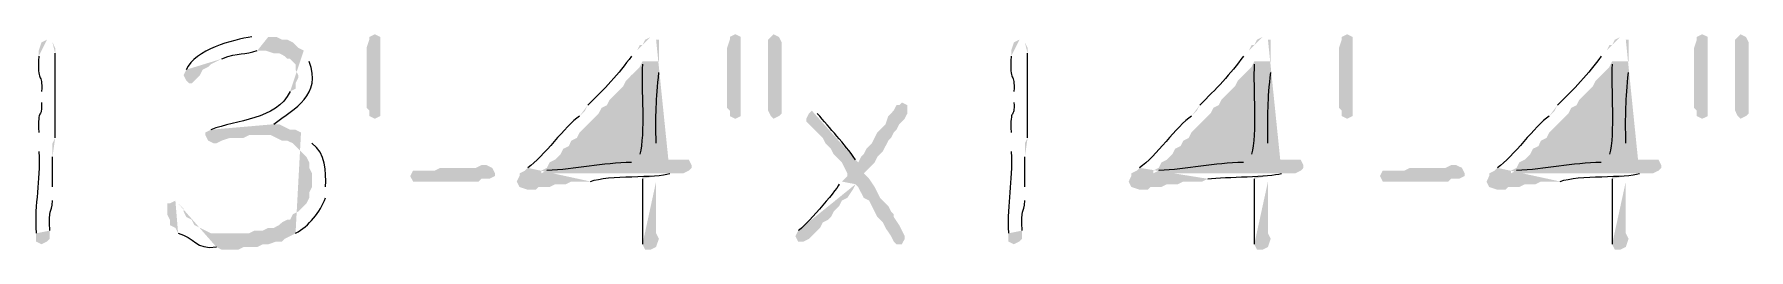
# Model space of a CAD drawing. Header units: inches. Extents: x -167 to 6071, y -6287 to -2731.
# Drawn here: x 1242.8 to 1276.28, y -5986.82 to -5982.6 of the extents above; entities that cross this region are included whole.
import ezdxf

# ---------------------------------------------------------------- set-up
doc = ezdxf.new("R2010")
doc.units = ezdxf.units.IN
doc.header["$LTSCALE"] = 96
doc.header["$MEASUREMENT"] = 0
doc.layers.add('PDF_Geometry', color=7, linetype='Continuous', true_color=0x4a4a4a)
doc.layers.add('PDF_Solid Fills', color=7, linetype='Continuous')

msp = doc.modelspace()

# ---------------------------------------------------------------- hatches: boundary and pattern name
at = {"layer": 'PDF_Solid Fills', "transparency": 33554559}
h = msp.add_hatch(color=256, dxfattribs=at)
h.paths.add_polyline_path([(1243.05, -5982.709), (1242.943, -5982.762), (1242.89, -5982.922), (1242.89, -5983.029)], flags=0)
h.paths.add_polyline_path([(1242.943, -5983.722), (1242.943, -5983.935)], flags=0)
h.paths.add_polyline_path([(1242.89, -5984.522), (1242.89, -5984.895)], flags=0)
h.paths.add_polyline_path([(1242.837, -5986.495), (1242.837, -5986.655), (1242.943, -5986.709), (1243.05, -5986.655), (1243.103, -5986.602), (1243.103, -5986.442)], flags=0)
h.paths.add_polyline_path([(1243.157, -5985.855), (1243.157, -5985.589)], flags=0)
h.paths.add_polyline_path([(1243.157, -5985.002), (1243.157, -5984.735), (1243.21, -5984.629)], flags=0)
h.paths.add_polyline_path([(1243.21, -5982.975), (1243.21, -5982.869), (1243.157, -5982.762)], flags=0)
h = msp.add_hatch(color=256, dxfattribs=at)
h.paths.add_polyline_path([(1247.21, -5982.655), (1247.05, -5982.655)], flags=0)
h.paths.add_polyline_path([(1245.77, -5983.295), (1245.717, -5983.402), (1245.77, -5983.509), (1245.823, -5983.562), (1245.877, -5983.562), (1245.983, -5983.455), (1246.037, -5983.402), (1246.09, -5983.295), (1246.197, -5983.242), (1246.25, -5983.189), (1246.357, -5983.135), (1246.463, -5983.082)], flags=0)
h.paths.add_polyline_path([(1247.157, -5982.922), (1248.063, -5982.922), (1247.957, -5982.869), (1247.85, -5982.762), (1247.743, -5982.709), (1247.637, -5982.709), (1247.53, -5982.655), (1247.37, -5982.655)], flags=0)
h = msp.add_hatch(color=256, dxfattribs=at)
h.paths.add_polyline_path([(1248.063, -5982.922), (1247.263, -5982.922), (1247.317, -5982.922), (1247.477, -5982.975), (1247.583, -5982.975), (1247.69, -5983.029), (1247.743, -5983.082), (1247.797, -5983.082), (1247.903, -5983.189), (1247.903, -5983.295), (1247.957, -5983.402), (1247.957, -5983.455), (1247.903, -5983.562), (1247.903, -5983.669), (1247.797, -5983.722)], flags=0)
h.paths.add_polyline_path([(1246.25, -5984.469), (1246.143, -5984.522), (1246.143, -5984.575), (1246.197, -5984.682), (1246.303, -5984.735), (1246.357, -5984.735), (1246.463, -5984.682), (1246.623, -5984.629), (1246.89, -5984.629), (1246.997, -5984.575), (1247.21, -5984.575), (1248.01, -5984.522), (1247.903, -5984.469), (1247.797, -5984.469), (1247.69, -5984.415), (1247.583, -5984.362), (1247.423, -5984.362), (1247.477, -5984.362)], flags=0)
h.paths.add_polyline_path([(1248.17, -5983.135), (1248.117, -5983.029)], flags=0)
for points in [[(1249.557, -5982.869), (1249.557, -5984.202), (1249.45, -5984.255), (1249.343, -5984.202), (1249.343, -5984.095), (1249.29, -5984.042), (1249.29, -5982.869), (1249.343, -5982.709), (1249.343, -5982.655), (1249.45, -5982.602), (1249.557, -5982.655)], [(1256.49, -5982.602), (1256.383, -5982.655), (1256.383, -5982.709), (1256.33, -5982.869), (1256.33, -5984.042), (1256.383, -5984.095), (1256.383, -5984.202), (1256.49, -5984.255), (1256.597, -5984.202), (1256.597, -5982.655)], [(1257.237, -5982.602), (1257.183, -5982.655), (1257.13, -5982.709), (1257.13, -5984.095), (1257.183, -5984.202), (1257.237, -5984.255), (1257.343, -5984.202), (1257.397, -5984.149), (1257.397, -5982.762), (1257.343, -5982.655)], [(1268.543, -5982.869), (1268.543, -5984.202), (1268.437, -5984.255), (1268.33, -5984.202), (1268.33, -5984.095), (1268.277, -5984.042), (1268.277, -5982.869), (1268.33, -5982.709), (1268.33, -5982.655), (1268.437, -5982.602), (1268.543, -5982.655)], [(1275.37, -5982.602), (1275.263, -5982.655), (1275.263, -5982.709), (1275.21, -5982.869), (1275.21, -5984.042), (1275.263, -5984.095), (1275.263, -5984.202), (1275.37, -5984.255), (1275.477, -5984.202), (1275.477, -5982.655)], [(1276.117, -5982.602), (1276.063, -5982.655), (1276.01, -5982.709), (1276.01, -5984.095), (1276.063, -5984.202), (1276.117, -5984.255), (1276.223, -5984.202), (1276.277, -5984.149), (1276.277, -5982.762), (1276.223, -5982.655)], [(1259.743, -5983.935), (1259.69, -5983.989), (1259.637, -5983.989), (1259.583, -5984.095), (1259.477, -5984.202), (1259.423, -5984.362), (1259.37, -5984.415), (1259.263, -5984.522), (1259.21, -5984.629), (1259.157, -5984.735), (1259.05, -5984.842), (1258.997, -5984.949), (1258.943, -5985.002), (1258.89, -5985.109), (1258.57, -5985.109), (1258.623, -5985.215), (1258.677, -5985.322), (1258.677, -5985.375), (1258.57, -5985.482), (1258.837, -5985.535), (1258.89, -5985.589), (1258.943, -5985.695), (1258.997, -5985.802), (1259.103, -5985.855), (1259.21, -5986.069), (1259.263, -5986.175), (1259.37, -5986.282), (1259.423, -5986.389), (1259.53, -5986.549), (1259.583, -5986.655), (1259.637, -5986.709), (1259.743, -5986.709), (1259.797, -5986.602), (1259.797, -5986.549), (1259.743, -5986.442), (1259.69, -5986.335), (1259.583, -5986.175), (1259.583, -5986.122), (1259.53, -5986.069), (1259.477, -5985.962), (1259.423, -5985.909), (1259.317, -5985.802), (1259.263, -5985.695), (1259.21, -5985.589), (1259.103, -5985.429), (1258.997, -5985.322), (1259.103, -5985.215), (1259.21, -5985.109), (1259.263, -5985.002), (1259.37, -5984.895), (1259.423, -5984.789), (1259.477, -5984.682), (1259.53, -5984.629), (1259.583, -5984.522), (1259.637, -5984.469), (1259.69, -5984.362), (1259.797, -5984.255), (1259.85, -5984.149), (1259.85, -5983.989)], [(1251.637, -5985.162), (1251.53, -5985.162), (1251.423, -5985.215), (1250.73, -5985.215), (1250.623, -5985.269), (1250.197, -5985.269), (1250.143, -5985.375), (1250.197, -5985.482), (1251.477, -5985.482), (1251.53, -5985.429), (1251.69, -5985.429), (1251.797, -5985.375), (1251.797, -5985.322), (1251.743, -5985.215)], [(1270.57, -5985.162), (1270.463, -5985.162), (1270.357, -5985.215), (1269.663, -5985.215), (1269.557, -5985.269), (1269.13, -5985.269), (1269.077, -5985.375), (1269.13, -5985.482), (1270.41, -5985.482), (1270.463, -5985.429), (1270.623, -5985.429), (1270.73, -5985.375), (1270.73, -5985.322), (1270.677, -5985.215)]]:
    msp.add_hatch(color=256, dxfattribs=at).paths.add_polyline_path(points)
h = msp.add_hatch(color=256, dxfattribs=at)
h.paths.add_polyline_path([(1254.837, -5982.655), (1254.73, -5982.709), (1254.677, -5982.815), (1254.623, -5982.815), (1254.57, -5982.922), (1254.463, -5983.029)], flags=0)
h.paths.add_polyline_path([(1253.61, -5983.989), (1253.557, -5984.095), (1253.45, -5984.202)], flags=0)
h.paths.add_polyline_path([(1252.437, -5985.215), (1252.383, -5985.269), (1252.277, -5985.322), (1252.277, -5985.375), (1252.223, -5985.482), (1252.277, -5985.589), (1252.437, -5985.642), (1252.597, -5985.642), (1252.65, -5985.589), (1252.863, -5985.589), (1252.97, -5985.535), (1253.183, -5985.535), (1253.29, -5985.482), (1253.663, -5985.482)], flags=0)
h.paths.add_polyline_path([(1255.21, -5985.322), (1255.477, -5985.322), (1252.703, -5985.322), (1252.703, -5985.269), (1252.81, -5985.215), (1252.863, -5985.109), (1252.97, -5985.055), (1253.077, -5984.949), (1253.13, -5984.842), (1253.237, -5984.789), (1253.29, -5984.682), (1253.397, -5984.629), (1253.45, -5984.522), (1253.557, -5984.415), (1253.61, -5984.362), (1253.717, -5984.255), (1253.823, -5984.149), (1253.877, -5984.042), (1253.983, -5983.989), (1254.037, -5983.882), (1254.143, -5983.775), (1254.197, -5983.722), (1254.303, -5983.615), (1254.357, -5983.509), (1254.463, -5983.402), (1254.517, -5983.349), (1254.623, -5983.242), (1254.677, -5983.135), (1254.997, -5983.135), (1254.997, -5982.709), (1254.943, -5982.709)], flags=0)
h = msp.add_hatch(color=256, dxfattribs=at)
h.paths.add_polyline_path([(1262.037, -5982.709), (1261.93, -5982.762), (1261.877, -5982.922), (1261.877, -5983.029)], flags=0)
h.paths.add_polyline_path([(1261.93, -5983.722), (1261.93, -5983.935)], flags=0)
h.paths.add_polyline_path([(1261.877, -5984.522), (1261.877, -5984.895)], flags=0)
h.paths.add_polyline_path([(1261.823, -5986.495), (1261.823, -5986.655), (1261.93, -5986.709), (1262.037, -5986.655), (1262.09, -5986.602), (1262.09, -5986.442)], flags=0)
h.paths.add_polyline_path([(1262.143, -5985.855), (1262.143, -5985.589)], flags=0)
h.paths.add_polyline_path([(1262.143, -5985.002), (1262.143, -5984.735), (1262.197, -5984.629)], flags=0)
h.paths.add_polyline_path([(1262.197, -5982.975), (1262.197, -5982.869), (1262.143, -5982.762)], flags=0)
h = msp.add_hatch(color=256, dxfattribs=at)
h.paths.add_polyline_path([(1266.783, -5982.655), (1266.677, -5982.709), (1266.623, -5982.815), (1266.57, -5982.815), (1266.517, -5982.922), (1266.41, -5983.029)], flags=0)
h.paths.add_polyline_path([(1265.557, -5983.989), (1265.503, -5984.095), (1265.397, -5984.202)], flags=0)
h.paths.add_polyline_path([(1264.383, -5985.215), (1264.33, -5985.269), (1264.223, -5985.322), (1264.223, -5985.375), (1264.17, -5985.482), (1264.223, -5985.589), (1264.383, -5985.642), (1264.543, -5985.642), (1264.597, -5985.589), (1264.81, -5985.589), (1264.917, -5985.535), (1265.13, -5985.535), (1265.237, -5985.482), (1265.61, -5985.482), (1265.717, -5985.429)], flags=0)
h.paths.add_polyline_path([(1267.157, -5985.322), (1267.423, -5985.322), (1264.65, -5985.322), (1264.65, -5985.269), (1264.757, -5985.215), (1264.81, -5985.109), (1264.917, -5985.055), (1265.023, -5984.949), (1265.077, -5984.842), (1265.183, -5984.789), (1265.237, -5984.682), (1265.343, -5984.629), (1265.397, -5984.522), (1265.503, -5984.415), (1265.557, -5984.362), (1265.663, -5984.255), (1265.77, -5984.149), (1265.823, -5984.042), (1265.93, -5983.989), (1265.983, -5983.882), (1266.09, -5983.775), (1266.143, -5983.722), (1266.25, -5983.615), (1266.303, -5983.509), (1266.41, -5983.402), (1266.463, -5983.349), (1266.57, -5983.242), (1266.623, -5983.135), (1266.943, -5983.135), (1266.943, -5982.709), (1266.89, -5982.709)], flags=0)
h = msp.add_hatch(color=256, dxfattribs=at)
h.paths.add_polyline_path([(1273.77, -5982.655), (1273.663, -5982.709), (1273.61, -5982.815), (1273.557, -5982.815), (1273.503, -5982.922), (1273.397, -5983.029)], flags=0)
h.paths.add_polyline_path([(1272.543, -5983.989), (1272.49, -5984.095), (1272.383, -5984.202)], flags=0)
h.paths.add_polyline_path([(1271.37, -5985.215), (1271.317, -5985.269), (1271.21, -5985.322), (1271.21, -5985.375), (1271.157, -5985.482), (1271.21, -5985.589), (1271.37, -5985.642), (1271.53, -5985.642), (1271.583, -5985.589), (1271.797, -5985.589), (1271.903, -5985.535), (1272.117, -5985.535), (1272.223, -5985.482), (1272.597, -5985.482)], flags=0)
h.paths.add_polyline_path([(1274.143, -5985.322), (1274.41, -5985.322), (1271.637, -5985.322), (1271.637, -5985.269), (1271.743, -5985.215), (1271.797, -5985.109), (1271.903, -5985.055), (1272.01, -5984.949), (1272.063, -5984.842), (1272.17, -5984.789), (1272.223, -5984.682), (1272.33, -5984.629), (1272.383, -5984.522), (1272.49, -5984.415), (1272.543, -5984.362), (1272.65, -5984.255), (1272.757, -5984.149), (1272.81, -5984.042), (1272.917, -5983.989), (1272.97, -5983.882), (1273.077, -5983.775), (1273.13, -5983.722), (1273.237, -5983.615), (1273.29, -5983.509), (1273.397, -5983.402), (1273.557, -5983.242), (1273.61, -5983.135), (1273.93, -5983.135), (1273.93, -5982.709), (1273.877, -5982.709)], flags=0)
h = msp.add_hatch(color=256, dxfattribs=at)
h.paths.add_polyline_path([(1254.997, -5983.135), (1254.677, -5983.135), (1254.677, -5983.189)], flags=0)
h.paths.add_polyline_path([(1254.623, -5984.949), (1254.623, -5985.109), (1254.463, -5985.109)], flags=0)
h.paths.add_polyline_path([(1252.81, -5985.269), (1252.703, -5985.322), (1255.477, -5985.322), (1255.583, -5985.269), (1255.637, -5985.215), (1255.637, -5985.162), (1255.583, -5985.055), (1254.943, -5985.055), (1254.943, -5984.735)], flags=0)
h.paths.add_polyline_path([(1254.997, -5983.349), (1254.997, -5983.242)], flags=0)
h = msp.add_hatch(color=256, dxfattribs=at)
h.paths.add_polyline_path([(1266.943, -5983.135), (1266.623, -5983.135), (1266.623, -5983.189)], flags=0)
h.paths.add_polyline_path([(1266.57, -5984.949), (1266.57, -5985.109), (1266.41, -5985.109)], flags=0)
h.paths.add_polyline_path([(1264.757, -5985.269), (1264.65, -5985.322), (1267.423, -5985.322), (1267.53, -5985.269), (1267.583, -5985.215), (1267.583, -5985.162), (1267.53, -5985.055), (1266.89, -5985.055), (1266.89, -5984.735)], flags=0)
h.paths.add_polyline_path([(1266.943, -5983.349), (1266.943, -5983.242)], flags=0)
h = msp.add_hatch(color=256, dxfattribs=at)
h.paths.add_polyline_path([(1273.93, -5983.135), (1273.61, -5983.135), (1273.61, -5983.189)], flags=0)
h.paths.add_polyline_path([(1273.557, -5984.949), (1273.557, -5985.109), (1273.397, -5985.109)], flags=0)
h.paths.add_polyline_path([(1271.743, -5985.269), (1271.637, -5985.322), (1274.41, -5985.322), (1274.517, -5985.269), (1274.57, -5985.215), (1274.57, -5985.162), (1274.517, -5985.055), (1273.877, -5985.055), (1273.877, -5984.735)], flags=0)
h.paths.add_polyline_path([(1273.93, -5983.349), (1273.93, -5983.242)], flags=0)
h = msp.add_hatch(color=256, dxfattribs=at)
h.paths.add_polyline_path([(1257.983, -5984.095), (1257.93, -5984.149), (1257.877, -5984.255), (1257.877, -5984.309), (1258.197, -5984.629), (1258.25, -5984.735), (1258.357, -5984.842), (1258.41, -5984.949), (1258.517, -5985.055), (1258.57, -5985.109), (1258.89, -5985.109), (1258.837, -5985.055)], flags=0)
h.paths.add_polyline_path([(1258.09, -5984.149), (1258.037, -5984.149)], flags=0)
h = msp.add_hatch(color=256, dxfattribs=at)
h.paths.add_polyline_path([(1248.01, -5984.522), (1247.21, -5984.575), (1247.423, -5984.575), (1247.53, -5984.629), (1247.637, -5984.682), (1247.743, -5984.682), (1247.85, -5984.735), (1247.957, -5984.842), (1248.01, -5984.895), (1248.117, -5985.002), (1248.17, -5985.109), (1248.17, -5985.215), (1248.223, -5985.322), (1248.223, -5985.589), (1248.17, -5985.695), (1248.17, -5985.802), (1248.117, -5985.909), (1248.063, -5985.962), (1247.957, -5986.069), (1247.85, -5986.122), (1247.797, -5986.229), (1247.743, -5986.229), (1247.637, -5986.282), (1247.583, -5986.335), (1247.477, -5986.389), (1247.37, -5986.389), (1247.263, -5986.442), (1247.103, -5986.442), (1246.997, -5986.495), (1246.623, -5986.495), (1247.797, -5986.549), (1247.903, -5986.495)], flags=0)
h.paths.add_polyline_path([(1248.49, -5985.802), (1248.49, -5985.589)], flags=0)
h.paths.add_polyline_path([(1248.223, -5984.735), (1248.117, -5984.629)], flags=0)
h = msp.add_hatch(color=256, dxfattribs=at)
h.paths.add_polyline_path([(1254.943, -5985.375), (1254.677, -5985.375), (1254.677, -5985.429)], flags=0)
h.paths.add_polyline_path([(1254.677, -5986.709), (1254.73, -5986.815), (1254.837, -5986.815), (1254.943, -5986.762), (1254.997, -5986.602), (1254.943, -5986.495), (1254.943, -5985.482)], flags=0)
h = msp.add_hatch(color=256, dxfattribs=at)
h.paths.add_polyline_path([(1258.57, -5985.482), (1258.517, -5985.535)], flags=0)
h.paths.add_polyline_path([(1257.717, -5986.442), (1257.663, -5986.549), (1257.717, -5986.655), (1257.823, -5986.655), (1257.93, -5986.602), (1258.143, -5986.389), (1258.197, -5986.282), (1258.303, -5986.229), (1258.357, -5986.175), (1258.41, -5986.069), (1258.517, -5985.962), (1258.57, -5985.855), (1258.677, -5985.802), (1258.783, -5985.642), (1258.837, -5985.535)], flags=0)
h = msp.add_hatch(color=256, dxfattribs=at)
h.paths.add_polyline_path([(1266.89, -5985.375), (1266.623, -5985.375), (1266.623, -5985.429)], flags=0)
h.paths.add_polyline_path([(1266.623, -5986.709), (1266.677, -5986.815), (1266.783, -5986.815), (1266.89, -5986.762), (1266.943, -5986.602), (1266.89, -5986.495), (1266.89, -5985.482)], flags=0)
h = msp.add_hatch(color=256, dxfattribs=at)
h.paths.add_polyline_path([(1273.877, -5985.375), (1273.61, -5985.375), (1273.61, -5985.429)], flags=0)
h.paths.add_polyline_path([(1273.61, -5986.709), (1273.663, -5986.815), (1273.77, -5986.815), (1273.877, -5986.762), (1273.93, -5986.602), (1273.877, -5986.495), (1273.877, -5985.482)], flags=0)
h = msp.add_hatch(color=256, dxfattribs=at)
h.paths.add_polyline_path([(1245.557, -5985.855), (1245.45, -5985.909), (1245.397, -5985.909), (1245.397, -5986.122), (1245.45, -5986.229), (1245.45, -5986.335), (1245.557, -5986.389), (1245.61, -5986.495)], flags=0)
h.paths.add_polyline_path([(1246.357, -5986.762), (1246.463, -5986.815), (1246.783, -5986.815), (1246.89, -5986.762), (1247.157, -5986.762), (1247.263, -5986.709), (1247.37, -5986.709), (1247.53, -5986.655), (1247.637, -5986.655), (1247.69, -5986.602), (1247.797, -5986.549), (1246.623, -5986.495), (1246.25, -5986.495), (1245.93, -5986.335), (1245.877, -5986.229), (1245.77, -5986.175), (1245.717, -5986.069), (1245.717, -5986.015), (1245.61, -5985.909)], flags=0)

# ---------------------------------------------------------------- linework, layer by layer
at = {"layer": 'PDF_Geometry', "color": 7}
for points in [[(1247.05, -5982.655), (1246.675, -5982.709), (1245.942, -5982.901), (1245.77, -5983.295)], [(1246.463, -5983.082), (1246.796, -5982.949), (1246.904, -5983.011), (1247.157, -5982.922)], [(1242.89, -5983.029), (1242.851, -5983.591), (1242.968, -5983.325), (1242.943, -5983.722)], [(1243.21, -5984.629), (1243.21, -5984.078), (1243.21, -5983.527), (1243.21, -5982.975)], [(1247.477, -5984.362), (1247.9, -5984.035), (1248.415, -5983.801), (1248.17, -5983.135)], [(1254.463, -5983.029), (1254.216, -5983.378), (1253.925, -5983.679), (1253.61, -5983.989)], [(1254.677, -5983.189), (1254.647, -5983.641), (1254.737, -5984.564), (1254.623, -5984.949)], [(1261.877, -5983.029), (1261.838, -5983.591), (1261.955, -5983.325), (1261.93, -5983.722)], [(1262.197, -5984.629), (1262.197, -5984.078), (1262.197, -5983.527), (1262.197, -5982.975)], [(1266.41, -5983.029), (1266.162, -5983.379), (1265.871, -5983.679), (1265.557, -5983.989)], [(1266.623, -5983.189), (1266.594, -5983.64), (1266.684, -5984.564), (1266.57, -5984.949)], [(1273.397, -5983.029), (1273.15, -5983.378), (1272.858, -5983.679), (1272.543, -5983.989)], [(1273.61, -5983.189), (1273.581, -5983.641), (1273.67, -5984.564), (1273.557, -5984.949)], [(1254.943, -5984.735), (1254.934, -5984.182), (1254.939, -5983.888), (1254.997, -5983.349)], [(1266.89, -5984.735), (1266.881, -5984.182), (1266.886, -5983.888), (1266.943, -5983.349)], [(1273.877, -5984.735), (1273.868, -5984.181), (1273.872, -5983.889), (1273.93, -5983.349)], [(1247.797, -5983.722), (1247.521, -5984.286), (1246.748, -5984.271), (1246.25, -5984.469)], [(1242.943, -5983.935), (1242.965, -5984.273), (1242.858, -5984.007), (1242.89, -5984.522)], [(1253.45, -5984.202), (1253.165, -5984.394), (1252.75, -5984.999), (1252.437, -5985.215)], [(1258.837, -5985.055), (1258.608, -5984.736), (1258.343, -5984.447), (1258.09, -5984.149)], [(1261.93, -5983.935), (1261.951, -5984.273), (1261.845, -5984.007), (1261.877, -5984.522)], [(1265.397, -5984.202), (1265.111, -5984.394), (1264.695, -5984.999), (1264.383, -5985.215)], [(1272.383, -5984.202), (1272.098, -5984.394), (1271.682, -5984.999), (1271.37, -5985.215)], [(1242.89, -5984.895), (1242.924, -5985.517), (1242.802, -5985.869), (1242.837, -5986.495)], [(1248.49, -5985.589), (1248.496, -5985.283), (1248.5, -5984.931), (1248.223, -5984.735)], [(1261.877, -5984.895), (1261.91, -5985.517), (1261.789, -5985.869), (1261.823, -5986.495)], [(1243.157, -5985.589), (1243.157, -5985.393), (1243.157, -5985.198), (1243.157, -5985.002)], [(1254.463, -5985.109), (1253.901, -5985.119), (1253.364, -5985.243), (1252.81, -5985.269)], [(1262.143, -5985.589), (1262.143, -5985.393), (1262.143, -5985.198), (1262.143, -5985.002)], [(1266.41, -5985.109), (1265.847, -5985.119), (1265.31, -5985.243), (1264.757, -5985.269)], [(1273.397, -5985.109), (1272.834, -5985.119), (1272.297, -5985.243), (1271.743, -5985.269)], [(1253.663, -5985.482), (1254.009, -5985.343), (1254.958, -5985.423), (1255.21, -5985.322)], [(1254.677, -5985.429), (1254.677, -5985.855), (1254.677, -5986.282), (1254.677, -5986.709)], [(1258.517, -5985.535), (1258.455, -5985.669), (1257.827, -5986.391), (1257.717, -5986.442)], [(1265.717, -5985.429), (1266.081, -5985.39), (1266.911, -5985.396), (1267.157, -5985.322)], [(1266.623, -5985.429), (1266.623, -5985.855), (1266.623, -5986.282), (1266.623, -5986.709)], [(1272.597, -5985.482), (1272.942, -5985.343), (1273.893, -5985.423), (1274.143, -5985.322)], [(1273.61, -5985.429), (1273.61, -5985.855), (1273.61, -5986.282), (1273.61, -5986.709)], [(1243.103, -5986.442), (1243.074, -5985.982), (1243.139, -5986.136), (1243.157, -5985.855)], [(1247.903, -5986.495), (1248.174, -5986.349), (1248.375, -5986.086), (1248.49, -5985.802)], [(1262.09, -5986.442), (1262.061, -5985.982), (1262.126, -5986.136), (1262.143, -5985.855)], [(1245.61, -5986.495), (1245.933, -5986.579), (1245.954, -5986.816), (1246.357, -5986.762)]]:
    msp.add_open_spline(points, degree=3, dxfattribs=at)

doc.saveas('drawing.dxf')
